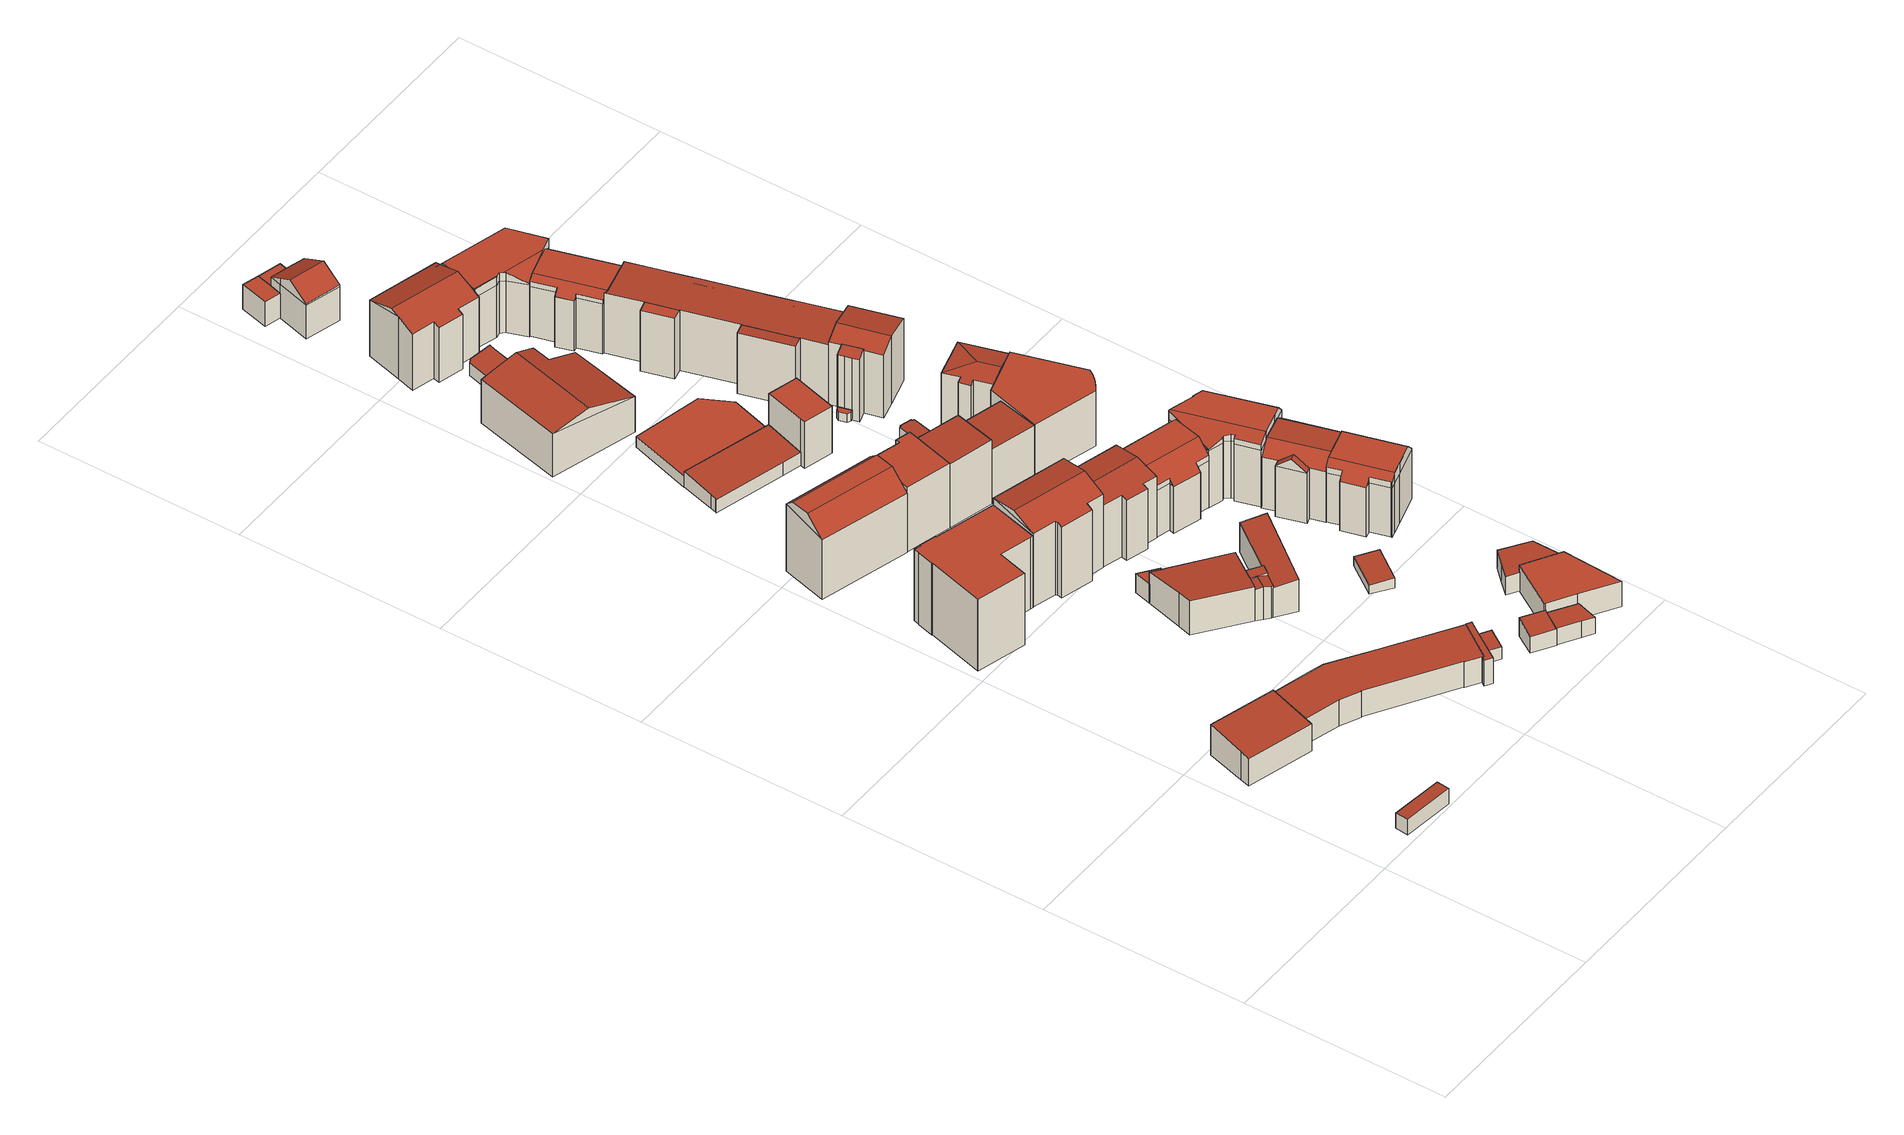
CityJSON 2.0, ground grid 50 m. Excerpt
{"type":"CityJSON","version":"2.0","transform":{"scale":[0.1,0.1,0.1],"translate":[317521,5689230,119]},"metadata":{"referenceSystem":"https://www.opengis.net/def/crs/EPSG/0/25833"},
"CityObjects":{
"building1":{"type":"Building","attributes":{"Dachtyp_tdc":"tdcPolyFlatRoof","Gemeindeschluessel":14713000,"Dachneigung":3.65,"QualitaetDacherkennung":60,"Geometrietyp2DReferenz":"3000","function":"31001_2000","roofType":"2100","measuredHeight":4.26},"geometry":[{"type":"MultiSurface","lod":"2","boundaries":[[[0,1,2,3]],[[1,4,5,2]],[[4,6,7,5]],[[6,0,3,7]],[[6,4,1,0]],[[3,2,5,7]]],"semantics":{"surfaces":[{"type":"WallSurface"},{"type":"RoofSurface"},{"type":"GroundSurface"}],"values":[0,0,0,0,1,2]}}]},
"building2":{"type":"Building","attributes":{"Dachtyp_tdc":"tdcPolyFlatRoof","Gemeindeschluessel":14713000,"Dachneigung":4,"QualitaetDacherkennung":80,"Geometrietyp2DReferenz":"3000","function":"31001_2000","roofType":"2100","measuredHeight":8.32},"geometry":[{"type":"MultiSurface","lod":"2","boundaries":[[[8,9,10,11]],[[9,12,13,10]],[[12,14,15,13]],[[14,16,17,15]],[[16,18,19,17]],[[18,8,11,19]],[[18,16,14,12,9,8]],[[11,10,13,15,17,19]]],"semantics":{"surfaces":[{"type":"WallSurface"},{"type":"RoofSurface"},{"type":"GroundSurface"}],"values":[0,0,0,0,0,0,1,2]}}]},
"building3":{"type":"Building","attributes":{"Dachtyp_tdc":"tdcPolyFlatRoof","Gemeindeschluessel":14713000,"Dachneigung":0,"QualitaetDacherkennung":30,"Geometrietyp2DReferenz":"3000","function":"31001_9998","roofType":"1000","measuredHeight":19.65},"geometry":[{"type":"MultiSurface","lod":"2","boundaries":[[[20,21,22,23]],[[21,24,25,22]],[[24,26,27,25]],[[26,28,29,27]],[[28,30,31,29]],[[30,32,33,31]],[[32,34,35,33]],[[34,36,37,35]],[[36,38,39,37]],[[38,40,41,39]],[[40,42,43,41]],[[42,44,45,43]],[[44,46,47,45]],[[46,48,49,47]],[[48,50,51,49]],[[50,20,23,51]],[[50,48,46,44,42,40,38,36,34,32,30,28,26,24,21,20]],[[23,22,25,27,29,31,33,35,37,39,41,43,45,47,49,51]]],"semantics":{"surfaces":[{"type":"WallSurface"},{"type":"RoofSurface"},{"type":"GroundSurface"}],"values":[0,0,0,0,0,0,0,0,0,0,0,0,0,0,0,0,1,2]}}]},
"building4":{"type":"Building","attributes":{"Dachtyp_tdc":"tdcPolyFlatRoof","Gemeindeschluessel":14713000,"Dachneigung":3.77,"QualitaetDacherkennung":67,"Geometrietyp2DReferenz":"3000","function":"31001_2000","roofType":"2100","measuredHeight":7.83},"geometry":[{"type":"MultiSurface","lod":"2","boundaries":[[[52,53,54,55]],[[53,56,57,54]],[[56,58,59,57]],[[58,60,61,59]],[[60,62,63,61]],[[62,64,65,63]],[[64,66,67,65]],[[66,68,69,67]],[[68,70,71,69]],[[70,72,73,71]],[[72,74,75,73]],[[74,76,77,75]],[[76,78,79,77]],[[78,80,81,79]],[[80,52,55,81]],[[80,78,76,74,72,70,68,66,64,62,60,58,56,53,52]],[[55,54,57,59,61,63,65,67,69,71,73,75,77,79,81]]],"semantics":{"surfaces":[{"type":"WallSurface"},{"type":"RoofSurface"},{"type":"GroundSurface"}],"values":[0,0,0,0,0,0,0,0,0,0,0,0,0,0,0,1,2]}}]},
"building5":{"type":"Building","attributes":{"Dachtyp_tdc":"tdcCutGableRoof","Gemeindeschluessel":14713000,"Dachneigung":41.34,"QualitaetDacherkennung":57,"Geometrietyp2DReferenz":"3000","function":"31001_9998","roofType":"9999","measuredHeight":20.39},"geometry":[{"type":"MultiSurface","lod":"2","boundaries":[[[82,83,84,85]],[[83,86,87,84]],[[86,88,89,87]],[[88,82,85,89]],[[83,82,90,91]],[[86,83,91,92]],[[88,86,92,93]],[[82,88,93,90]],[[92,91,90,93]],[[85,84,87,89]]],"semantics":{"surfaces":[{"type":"WallSurface"},{"type":"RoofSurface"},{"type":"GroundSurface"}],"values":[0,0,0,0,1,0,1,0,1,2]}}]},
"building6":{"type":"Building","attributes":{"Dachtyp_tdc":"tdcPolyFlatRoof","Gemeindeschluessel":14713000,"Dachneigung":3.71,"QualitaetDacherkennung":44,"Geometrietyp2DReferenz":"3000","function":"31001_2000","roofType":"2100","measuredHeight":7.72},"geometry":[{"type":"MultiSurface","lod":"2","boundaries":[[[94,80,81,95]],[[80,96,79,81]],[[96,97,77,79]],[[97,98,99,77]],[[98,100,101,99]],[[100,102,103,101]],[[102,94,95,103]],[[102,100,98,97,96,80,94]],[[95,81,79,77,99,101,103]]],"semantics":{"surfaces":[{"type":"WallSurface"},{"type":"RoofSurface"},{"type":"GroundSurface"}],"values":[0,0,0,0,0,0,0,1,2]}}]},
"building7":{"type":"Building","attributes":{"Dachtyp_tdc":"tdcFreeFormRoof","Gemeindeschluessel":14713000,"Dachneigung":22.37,"QualitaetDacherkennung":49,"Geometrietyp2DReferenz":"3000","function":"31001_9998","roofType":"5000","measuredHeight":22.49},"geometry":[{"type":"MultiSurface","lod":"2","boundaries":[[[104,105,106,107]],[[105,108,109,106]],[[108,110,111,109]],[[110,112,113,111]],[[112,114,115,113]],[[114,116,117,115]],[[116,118,119,117]],[[118,120,121,119]],[[120,104,107,121]],[[114,112,110,122,123,104,120,118,116]],[[122,108,105,123]],[[105,104,123]],[[110,108,122]],[[107,106,109,111,113,115,117,119,121]]],"semantics":{"surfaces":[{"type":"WallSurface"},{"type":"RoofSurface"},{"type":"GroundSurface"}],"values":[0,0,0,0,0,0,0,0,0,1,1,0,0,2]}}]},
"building8":{"type":"Building","attributes":{"Dachtyp_tdc":"tdcPolyFlatRoof","Gemeindeschluessel":14713000,"Dachneigung":0,"QualitaetDacherkennung":70,"Geometrietyp2DReferenz":"3000","function":"31001_9998","roofType":"1000","measuredHeight":5.15},"geometry":[{"type":"MultiSurface","lod":"2","boundaries":[[[124,125,126,127]],[[125,128,129,126]],[[128,130,131,129]],[[130,132,133,131]],[[132,124,127,133]],[[132,130,128,125,124]],[[127,126,129,131,133]]],"semantics":{"surfaces":[{"type":"WallSurface"},{"type":"RoofSurface"},{"type":"GroundSurface"}],"values":[0,0,0,0,0,1,2]}}]},
"building9":{"type":"Building","attributes":{"Dachtyp_tdc":"tdcPolyFlatRoof","Gemeindeschluessel":14713000,"Dachneigung":4.49,"QualitaetDacherkennung":54,"Geometrietyp2DReferenz":"3000","function":"31001_9998","roofType":"2100","measuredHeight":8.76},"geometry":[{"type":"MultiSurface","lod":"2","boundaries":[[[134,135,136,137]],[[135,138,139,136]],[[138,140,141,139]],[[140,142,143,141]],[[142,134,137,143]],[[142,140,138,135,134]],[[137,136,139,141,143]]],"semantics":{"surfaces":[{"type":"WallSurface"},{"type":"RoofSurface"},{"type":"GroundSurface"}],"values":[0,0,0,0,0,1,2]}}]},
"building10":{"type":"Building","attributes":{"Dachtyp_tdc":"tdcPolyFlatRoof","Gemeindeschluessel":14713000,"Dachneigung":2.86,"QualitaetDacherkennung":64,"Geometrietyp2DReferenz":"3000","function":"31001_2000","roofType":"2100","measuredHeight":3.74},"geometry":[{"type":"MultiSurface","lod":"2","boundaries":[[[144,145,146,147]],[[145,148,149,146]],[[148,150,151,149]],[[150,152,153,151]],[[152,154,155,153]],[[154,144,147,155]],[[154,152,150,148,145,144]],[[147,146,149,151,153,155]]],"semantics":{"surfaces":[{"type":"WallSurface"},{"type":"RoofSurface"},{"type":"GroundSurface"}],"values":[0,0,0,0,0,0,1,2]}}]},
"building11":{"type":"Building","attributes":{"Gemeindeschluessel":14713000,"Dachtyp_tdc":"tdcPolyFlatRoof","Dachneigung":0,"QualitaetDacherkennung":45,"Geometrietyp2DReferenz":"3000","function":"31001_9998","roofType":"1000","measuredHeight":17.68},"geometry":[{"type":"MultiSurface","lod":"2","boundaries":[[[156,157,158,159]],[[157,160,161,158]],[[160,162,163,161]],[[162,164,165,163]],[[164,166,167,165]],[[166,168,169,167]],[[168,156,159,169]],[[168,166,164,162,160,157,156]],[[159,158,161,163,165,167,169]]],"semantics":{"surfaces":[{"type":"WallSurface"},{"type":"RoofSurface"},{"type":"GroundSurface"}],"values":[0,0,0,0,0,0,0,1,2]}}]},
"building12":{"type":"Building","attributes":{"Gemeindeschluessel":14713000,"Geometrietyp2DReferenz":"3000","function":"31001_9998","roofType":"9999"},"children":["building12-1","building12-2","building12-3"]},
"building12-1":{"type":"BuildingPart","attributes":{"Dachtyp_tdc":"tdcPolyFlatRoof","Dachneigung":9.28,"QualitaetDacherkennung":55,"Geometrietyp2DReferenz":"3000","roofType":"2100","measuredHeight":8.96},"parents":["building12"],"geometry":[{"type":"MultiSurface","lod":"2","boundaries":[[[170,171,172,173]],[[171,174,175,172]],[[176,177,178,179]],[[177,180,181,178]],[[180,170,173,181]],[[180,177,176,174,171,170]],[[173,172,175,179,178,181]],[[179,175,174,176]]],"semantics":{"surfaces":[{"type":"WallSurface"},{"type":"RoofSurface"},{"type":"GroundSurface"},{"type":"ClosureSurface"}],"values":[0,0,0,0,0,1,2,3]}}]},
"building12-2":{"type":"BuildingPart","attributes":{"Dachtyp_tdc":"tdcPolyFlatRoof","Dachneigung":4.12,"QualitaetDacherkennung":48,"Geometrietyp2DReferenz":"3000","roofType":"2100","measuredHeight":9.38},"parents":["building12"],"geometry":[{"type":"MultiSurface","lod":"2","boundaries":[[[182,183,184,185,186]],[[187,188,189,190,191]],[[188,192,193,189]],[[192,194,127,193]],[[194,195,133,127]],[[195,196,131,133]],[[196,197,198,131]],[[197,182,186,198]],[[197,196,195,194,192,188,187,183,182]],[[186,185,190,189,193,127,133,131,198]],[[191,184,183,187]],[[191,190,185,184]]],"semantics":{"surfaces":[{"type":"WallSurface"},{"type":"RoofSurface"},{"type":"GroundSurface"},{"type":"ClosureSurface"}],"values":[0,0,0,0,0,0,0,0,1,2,0,3]}}]},
"building12-3":{"type":"BuildingPart","attributes":{"Dachtyp_tdc":"tdcGableRoof","Dachneigung":10.33,"QualitaetDacherkennung":37,"Geometrietyp2DReferenz":"3000","roofType":"3100","measuredHeight":8.9},"parents":["building12"],"geometry":[{"type":"MultiSurface","lod":"2","boundaries":[[[199,142,200,201]],[[142,202,176,179,200]],[[203,204,205,175,174]],[[204,206,207,205]],[[206,191,190,207]],[[184,199,201,185]],[[206,204,203,202,142,199]],[[199,184,191,206]],[[201,200,179,175,205,207,190,185]],[[174,176,202,203]],[[174,175,179,176]],[[185,190,191,184]]],"semantics":{"surfaces":[{"type":"WallSurface"},{"type":"RoofSurface"},{"type":"GroundSurface"},{"type":"ClosureSurface"}],"values":[0,0,0,0,0,0,1,1,2,0,3,3]}}]},
"building13":{"type":"Building","attributes":{"Dachtyp_tdc":"tdcPolyFlatRoof","Gemeindeschluessel":14713000,"Dachneigung":3.64,"QualitaetDacherkennung":83,"Geometrietyp2DReferenz":"3000","function":"31001_9998","roofType":"2100","measuredHeight":4.28},"geometry":[{"type":"MultiSurface","lod":"2","boundaries":[[[208,209,210,211]],[[209,212,213,210]],[[212,214,215,213]],[[214,216,217,215]],[[216,218,219,217]],[[218,220,221,219]],[[220,208,211,221]],[[220,218,216,214,212,209,208]],[[211,210,213,215,217,219,221]]],"semantics":{"surfaces":[{"type":"WallSurface"},{"type":"RoofSurface"},{"type":"GroundSurface"}],"values":[0,0,0,0,0,0,0,1,2]}}]},
"building14":{"type":"Building","attributes":{"Dachtyp_tdc":"tdcFreeFormRoof","Gemeindeschluessel":14713000,"Dachneigung":17.84,"QualitaetDacherkennung":11,"Geometrietyp2DReferenz":"3000","function":"31001_9998","roofType":"5000","measuredHeight":13.57},"geometry":[{"type":"MultiSurface","lod":"2","boundaries":[[[222,223,224,225]],[[223,226,227,224]],[[226,228,229,227]],[[228,230,231,229]],[[230,232,233,231]],[[232,222,225,233]],[[234,235,228,226]],[[223,222,232,230,235,234]],[[230,228,235]],[[226,223,234]],[[225,224,227,229,231,233]]],"semantics":{"surfaces":[{"type":"WallSurface"},{"type":"RoofSurface"},{"type":"GroundSurface"}],"values":[0,0,0,0,0,0,1,1,0,0,2]}}]},
"building15":{"type":"Building","attributes":{"Dachtyp_tdc":"tdcPolyFlatRoof","Gemeindeschluessel":14713000,"Dachneigung":5.98,"QualitaetDacherkennung":70,"Geometrietyp2DReferenz":"3000","function":"31001_2000","roofType":"2100","measuredHeight":5.06},"geometry":[{"type":"MultiSurface","lod":"2","boundaries":[[[236,237,238,239]],[[237,240,241,238]],[[240,242,243,241]],[[242,244,245,243]],[[244,246,247,245]],[[246,248,249,247]],[[248,236,239,249]],[[248,246,244,242,240,237,236]],[[239,238,241,243,245,247,249]]],"semantics":{"surfaces":[{"type":"WallSurface"},{"type":"RoofSurface"},{"type":"GroundSurface"}],"values":[0,0,0,0,0,0,0,1,2]}}]},
"building16":{"type":"Building","attributes":{"Dachtyp_tdc":"tdcPolyFlatRoof","Gemeindeschluessel":14713000,"Dachneigung":0,"QualitaetDacherkennung":78,"Geometrietyp2DReferenz":"3000","function":"31001_9998","roofType":"1000","measuredHeight":3},"geometry":[{"type":"MultiSurface","lod":"2","boundaries":[[[250,251,252,253]],[[251,254,255,252]],[[254,256,257,255]],[[256,258,259,257]],[[258,250,253,259]],[[258,256,254,251,250]],[[253,252,255,257,259]]],"semantics":{"surfaces":[{"type":"WallSurface"},{"type":"RoofSurface"},{"type":"GroundSurface"}],"values":[0,0,0,0,0,1,2]}}]},
"building17":{"type":"Building","attributes":{"Dachtyp_tdc":"tdcFreeFormRoof","Gemeindeschluessel":14713000,"Dachneigung":10.46,"QualitaetDacherkennung":48,"Geometrietyp2DReferenz":"3000","function":"31001_9998","roofType":"5000","measuredHeight":17.95},"geometry":[{"type":"MultiSurface","lod":"2","boundaries":[[[260,261,262,263]],[[261,264,265,262]],[[264,266,267,265]],[[266,268,269,267]],[[268,270,271,269]],[[270,272,273,271]],[[272,274,275,273]],[[274,260,263,275]],[[276,274,272,277]],[[264,261,260,276,277,270,268,266]],[[272,270,277]],[[260,274,276]],[[263,262,265,267,269,271,273,275]]],"semantics":{"surfaces":[{"type":"WallSurface"},{"type":"RoofSurface"},{"type":"GroundSurface"}],"values":[0,0,0,0,0,0,0,0,1,1,0,0,2]}}]},
"building18":{"type":"Building","attributes":{"Dachtyp_tdc":"tdcPolyFlatRoof","Gemeindeschluessel":14713000,"Dachneigung":2.59,"QualitaetDacherkennung":46,"Geometrietyp2DReferenz":"3000","function":"31001_9998","roofType":"2100","measuredHeight":17.42},"geometry":[{"type":"MultiSurface","lod":"2","boundaries":[[[278,279,280,167]],[[279,281,282,280]],[[281,283,284,282]],[[283,285,286,284]],[[285,278,167,286]],[[285,283,281,279,278]],[[167,280,282,284,286]]],"semantics":{"surfaces":[{"type":"WallSurface"},{"type":"RoofSurface"},{"type":"GroundSurface"}],"values":[0,0,0,0,0,1,2]}}]},
"building19":{"type":"Building","attributes":{"Dachtyp_tdc":"tdcPolyFlatRoof","Gemeindeschluessel":14713000,"Dachneigung":3.26,"QualitaetDacherkennung":72,"Geometrietyp2DReferenz":"3000","function":"31001_2000","roofType":"2100","measuredHeight":4.75},"geometry":[{"type":"MultiSurface","lod":"2","boundaries":[[[248,287,247,249]],[[287,288,289,247]],[[288,290,291,289]],[[290,292,293,291]],[[292,248,249,293]],[[292,290,288,287,248]],[[249,247,289,291,293]]],"semantics":{"surfaces":[{"type":"WallSurface"},{"type":"RoofSurface"},{"type":"GroundSurface"}],"values":[0,0,0,0,0,1,2]}}]},
"building20":{"type":"Building","attributes":{"Dachtyp_tdc":"tdcPolyFlatRoof","Gemeindeschluessel":14713000,"Dachneigung":2.68,"QualitaetDacherkennung":39,"Geometrietyp2DReferenz":"3000","function":"31001_9998","roofType":"2100","measuredHeight":16.37},"geometry":[{"type":"MultiSurface","lod":"2","boundaries":[[[294,281,295,296]],[[281,279,297,295]],[[279,298,299,297]],[[298,300,301,299]],[[300,302,303,301]],[[302,304,305,303]],[[304,306,307,305]],[[306,308,309,307]],[[308,294,296,309]],[[308,306,304,302,300,298,279,281,294]],[[296,295,297,299,301,303,305,307,309]]],"semantics":{"surfaces":[{"type":"WallSurface"},{"type":"RoofSurface"},{"type":"GroundSurface"}],"values":[0,0,0,0,0,0,0,0,0,1,2]}}]},
"building21":{"type":"Building","attributes":{"Dachtyp_tdc":"tdcPolyFlatRoof","Gemeindeschluessel":14713000,"Dachneigung":4,"QualitaetDacherkennung":80,"Geometrietyp2DReferenz":"3000","function":"31001_9998","roofType":"2100","measuredHeight":2.73},"geometry":[{"type":"MultiSurface","lod":"2","boundaries":[[[310,311,312,313]],[[311,314,315,312]],[[314,316,317,315]],[[316,310,313,317]],[[316,314,311,310]],[[313,312,315,317]]],"semantics":{"surfaces":[{"type":"WallSurface"},{"type":"RoofSurface"},{"type":"GroundSurface"}],"values":[0,0,0,0,1,2]}}]},
"building22":{"type":"Building","attributes":{"Dachtyp_tdc":"tdcPolyFlatRoof","Gemeindeschluessel":14713000,"Dachneigung":0,"QualitaetDacherkennung":47,"Geometrietyp2DReferenz":"3000","function":"31001_9998","roofType":"1000","measuredHeight":12.85},"geometry":[{"type":"MultiSurface","lod":"2","boundaries":[[[318,319,211,320]],[[319,321,221,211]],[[321,322,323,221]],[[322,324,325,323]],[[324,318,320,325]],[[324,322,321,319,318]],[[320,211,221,323,325]]],"semantics":{"surfaces":[{"type":"WallSurface"},{"type":"RoofSurface"},{"type":"GroundSurface"}],"values":[0,0,0,0,0,1,2]}}]},
"building23":{"type":"Building","attributes":{"Dachtyp_tdc":"tdcPolyFlatRoof","Gemeindeschluessel":14713000,"Dachneigung":8.97,"QualitaetDacherkennung":56,"Geometrietyp2DReferenz":"3000","function":"31001_9998","roofType":"2100","measuredHeight":4.36},"geometry":[{"type":"MultiSurface","lod":"2","boundaries":[[[326,327,328,329]],[[327,330,331,328]],[[330,332,333,331]],[[332,334,335,333]],[[334,336,337,335]],[[336,326,329,337]],[[336,334,332,330,327,326]],[[329,328,331,333,335,337]]],"semantics":{"surfaces":[{"type":"WallSurface"},{"type":"RoofSurface"},{"type":"GroundSurface"}],"values":[0,0,0,0,0,0,1,2]}}]},
"building24":{"type":"Building","attributes":{"Dachtyp_tdc":"tdcPolyFlatRoof","Gemeindeschluessel":14713000,"Dachneigung":0,"QualitaetDacherkennung":64,"Geometrietyp2DReferenz":"3000","function":"31001_2000","roofType":"1000","measuredHeight":6.89},"geometry":[{"type":"MultiSurface","lod":"2","boundaries":[[[338,339,245,340]],[[339,341,243,245]],[[341,342,343,243]],[[342,344,345,343]],[[344,346,347,345]],[[346,348,349,347]],[[348,338,340,349]],[[348,346,344,342,341,339,338]],[[340,245,243,343,345,347,349]]],"semantics":{"surfaces":[{"type":"WallSurface"},{"type":"RoofSurface"},{"type":"GroundSurface"}],"values":[0,0,0,0,0,0,0,1,2]}}]},
"building25":{"type":"Building","attributes":{"Dachtyp_tdc":"tdcFreeFormRoof","Gemeindeschluessel":14713000,"Dachneigung":19.79,"QualitaetDacherkennung":72,"Geometrietyp2DReferenz":"3000","function":"31001_9998","roofType":"5000","measuredHeight":17.84},"geometry":[{"type":"MultiSurface","lod":"2","boundaries":[[[350,351,352,353]],[[351,354,355,352]],[[354,356,357,355]],[[356,358,359,357]],[[358,360,361,359]],[[360,362,363,361]],[[362,364,365,363]],[[364,366,367,365]],[[366,368,369,367]],[[368,350,353,369]],[[370,368,366,371]],[[360,358,356,354,351,350,370,371,364,362]],[[366,364,371]],[[350,368,370]],[[353,352,355,357,359,361,363,365,367,369]]],"semantics":{"surfaces":[{"type":"WallSurface"},{"type":"RoofSurface"},{"type":"GroundSurface"}],"values":[0,0,0,0,0,0,0,0,0,0,1,1,0,0,2]}}]},
"building26":{"type":"Building","attributes":{"Dachtyp_tdc":"tdcPolyFlatRoof","Gemeindeschluessel":14713000,"Dachneigung":2.72,"QualitaetDacherkennung":54,"Geometrietyp2DReferenz":"3000","function":"31001_9998","roofType":"2100","measuredHeight":14.88},"geometry":[{"type":"MultiSurface","lod":"2","boundaries":[[[372,373,374,375]],[[373,376,286,374]],[[376,377,284,286]],[[377,372,375,284]],[[377,376,373,372]],[[375,374,286,284]]],"semantics":{"surfaces":[{"type":"WallSurface"},{"type":"RoofSurface"},{"type":"GroundSurface"}],"values":[0,0,0,0,1,2]}}]},
"building27":{"type":"Building","attributes":{"Dachtyp_tdc":"tdcFreeFormRoof","Gemeindeschluessel":14713000,"Dachneigung":1.72,"QualitaetDacherkennung":65,"Geometrietyp2DReferenz":"3000","function":"31001_9998","roofType":"5000","measuredHeight":17.32},"geometry":[{"type":"MultiSurface","lod":"2","boundaries":[[[378,379,380,381]],[[379,382,383,380]],[[382,384,385,383]],[[384,386,387,385]],[[386,388,389,387]],[[388,390,391,389]],[[390,392,393,391]],[[392,394,395,393]],[[394,396,397,395]],[[396,378,381,397]],[[392,390,398,399,400,401,402,403]],[[404,405,406,407]],[[400,406,405,401]],[[382,404,407,384]],[[384,407,406,400,399,386]],[[379,405,404,382]],[[394,403,402,396]],[[392,403,394]],[[396,402,401,378]],[[378,401,405,379]],[[386,399,398,388]],[[388,398,390]],[[381,380,383,385,387,389,391,393,395,397]]],"semantics":{"surfaces":[{"type":"WallSurface"},{"type":"RoofSurface"},{"type":"GroundSurface"}],"values":[0,0,0,0,0,0,0,0,0,0,1,1,1,0,0,0,0,0,0,0,0,0,2]}}]},
"building28":{"type":"Building","attributes":{"Gemeindeschluessel":14713000,"Geometrietyp2DReferenz":"3000","function":"31001_9998","roofType":"9999"},"children":["building28-1","building28-2","building28-3"]},
"building28-1":{"type":"BuildingPart","attributes":{"Dachtyp_tdc":"tdcPolyFlatRoof","Dachneigung":0,"QualitaetDacherkennung":47,"Geometrietyp2DReferenz":"3000","roofType":"1000","measuredHeight":6.65},"parents":["building28"],"geometry":[{"type":"MultiSurface","lod":"2","boundaries":[[[408,409,410,411]],[[412,413,414,415]],[[413,408,411,414]],[[413,412,416,409,408]],[[411,410,417,415,414]],[[415,417,416,412]],[[417,410,409,416]]],"semantics":{"surfaces":[{"type":"WallSurface"},{"type":"RoofSurface"},{"type":"GroundSurface"},{"type":"ClosureSurface"}],"values":[0,0,0,1,2,3,3]}}]},
"building28-2":{"type":"BuildingPart","attributes":{"Dachtyp_tdc":"tdcGableRoof","Dachneigung":29.25,"QualitaetDacherkennung":74,"Geometrietyp2DReferenz":"3000","roofType":"3100","measuredHeight":12.57},"parents":["building28"],"geometry":[{"type":"MultiSurface","lod":"2","boundaries":[[[418,419,412,415,420]],[[421,422,423,424,425]],[[422,426,427,423]],[[426,418,420,427]],[[428,429,430,431]],[[421,432,433,430,429,422]],[[419,433,432]],[[418,431,430,433,419]],[[426,428,431,418]],[[422,429,428,426]],[[420,415,417,424,423,427]],[[412,419,432,416]],[[417,415,412,416]],[[425,416,432,421]],[[425,424,417,416]]],"semantics":{"surfaces":[{"type":"WallSurface"},{"type":"RoofSurface"},{"type":"GroundSurface"},{"type":"ClosureSurface"}],"values":[0,0,0,0,1,1,0,0,0,0,2,0,3,0,3]}}]},
"building28-3":{"type":"BuildingPart","attributes":{"Dachtyp_tdc":"tdcPolyFlatRoof","Dachneigung":0,"QualitaetDacherkennung":62,"Geometrietyp2DReferenz":"3000","roofType":"1000","measuredHeight":6.69},"parents":["building28"],"geometry":[{"type":"MultiSurface","lod":"2","boundaries":[[[434,435,410,409]],[[434,425,424,435]],[[416,425,434,409]],[[410,435,424,417]],[[417,424,425,416]],[[417,416,409,410]]],"semantics":{"surfaces":[{"type":"WallSurface"},{"type":"RoofSurface"},{"type":"GroundSurface"},{"type":"ClosureSurface"}],"values":[0,0,1,2,3,3]}}]},
"building29":{"type":"Building","attributes":{"Dachtyp_tdc":"tdcPolyFlatRoof","Gemeindeschluessel":14713000,"Dachneigung":3.53,"QualitaetDacherkennung":68,"Geometrietyp2DReferenz":"3000","function":"31001_2000","roofType":"2100","measuredHeight":5.71},"geometry":[{"type":"MultiSurface","lod":"2","boundaries":[[[436,437,438,439]],[[437,440,441,438]],[[440,442,443,441]],[[442,444,445,443]],[[444,446,447,445]],[[446,448,449,447]],[[448,436,439,449]],[[448,446,444,442,440,437,436]],[[439,438,441,443,445,447,449]]],"semantics":{"surfaces":[{"type":"WallSurface"},{"type":"RoofSurface"},{"type":"GroundSurface"}],"values":[0,0,0,0,0,0,0,1,2]}}]},
"building30":{"type":"Building","attributes":{"Dachtyp_tdc":"tdcPolyFlatRoof","Gemeindeschluessel":14713000,"Dachneigung":0,"QualitaetDacherkennung":12,"Geometrietyp2DReferenz":"3000","function":"31001_9998","roofType":"1000","measuredHeight":2.38},"geometry":[{"type":"MultiSurface","lod":"2","boundaries":[[[450,451,452,453]],[[451,454,455,452]],[[454,456,457,455]],[[456,458,459,457]],[[458,460,461,459]],[[460,450,453,461]],[[460,458,456,454,451,450]],[[453,452,455,457,459,461]]],"semantics":{"surfaces":[{"type":"WallSurface"},{"type":"RoofSurface"},{"type":"GroundSurface"}],"values":[0,0,0,0,0,0,1,2]}}]},
"building31":{"type":"Building","attributes":{"Dachtyp_tdc":"tdcPolyFlatRoof","Gemeindeschluessel":14713000,"Dachneigung":0,"QualitaetDacherkennung":41,"Geometrietyp2DReferenz":"3000","function":"31001_9998","roofType":"1000","measuredHeight":15.03},"geometry":[{"type":"MultiSurface","lod":"2","boundaries":[[[462,463,464,465]],[[463,466,374,464]],[[466,467,468,374]],[[467,469,470,468]],[[469,471,472,470]],[[471,473,474,472]],[[473,475,476,474]],[[475,462,465,476]],[[475,473,471,469,467,466,463,462]],[[465,464,374,468,470,472,474,476]]],"semantics":{"surfaces":[{"type":"WallSurface"},{"type":"RoofSurface"},{"type":"GroundSurface"}],"values":[0,0,0,0,0,0,0,0,1,2]}}]},
"building32":{"type":"Building","attributes":{"Dachtyp_tdc":"tdcFreeFormRoof","Gemeindeschluessel":14713000,"Dachneigung":0.231,"QualitaetDacherkennung":71,"Geometrietyp2DReferenz":"3000","function":"31001_9998","roofType":"5000","measuredHeight":16.51},"geometry":[{"type":"MultiSurface","lod":"2","boundaries":[[[477,478,479,480]],[[478,481,482,479]],[[481,483,484,482]],[[483,485,486,484]],[[485,487,488,486]],[[487,489,490,488]],[[489,491,492,490]],[[491,493,494,492]],[[493,495,496,494]],[[495,497,498,496]],[[497,499,500,498]],[[499,501,502,500]],[[501,503,504,502]],[[503,505,506,504]],[[505,477,480,506]],[[507,501,499,508,509,510,511,512,513]],[[514,515,516,517,518,519]],[[520,518,517,512,511]],[[489,520,511,491]],[[487,519,518,520,489]],[[485,514,519,487]],[[477,512,517,478]],[[478,517,516,481]],[[481,516,515,483]],[[483,515,514,485]],[[505,513,512,477]],[[503,507,513,505]],[[491,511,510,493]],[[493,510,509,495]],[[495,509,508,497]],[[497,508,499]],[[501,507,503]],[[480,479,482,484,486,488,490,492,494,496,498,500,502,504,506]]],"semantics":{"surfaces":[{"type":"WallSurface"},{"type":"RoofSurface"},{"type":"GroundSurface"}],"values":[0,0,0,0,0,0,0,0,0,0,0,0,0,0,0,1,1,1,0,0,0,0,0,0,0,0,0,0,0,0,0,0,2]}}]},
"building33":{"type":"Building","attributes":{"Dachtyp_tdc":"tdcFreeFormRoof","Gemeindeschluessel":14713000,"Dachneigung":1.13,"QualitaetDacherkennung":56,"Geometrietyp2DReferenz":"3000","function":"31001_9998","roofType":"5000","measuredHeight":18.15},"geometry":[{"type":"MultiSurface","lod":"2","boundaries":[[[521,522,523,524]],[[522,525,526,523]],[[525,527,528,526]],[[527,529,530,528]],[[529,531,532,530]],[[531,533,534,532]],[[533,535,536,534]],[[535,537,538,536]],[[537,539,540,538]],[[539,541,542,540]],[[541,543,544,542]],[[543,545,546,544]],[[545,547,548,546]],[[547,549,550,548]],[[549,551,552,550]],[[551,553,554,552]],[[553,555,556,554]],[[555,557,558,556]],[[557,521,524,558]],[[559,560,561,562,563,564,565,566,567,568,569]],[[570,571,531,572,573,574,575]],[[574,576,577,561,560,578,575]],[[535,570,575,578,537]],[[537,578,560,539]],[[521,561,577,522]],[[522,577,576,525]],[[525,576,574,573,527]],[[527,573,572,529]],[[529,572,531]],[[533,571,570,535]],[[531,571,533]],[[541,559,569,543]],[[543,569,568,545]],[[545,568,567,547]],[[547,567,566,549]],[[549,566,565,551]],[[551,565,564,553]],[[553,564,563,555]],[[555,563,562,557]],[[557,562,561,521]],[[539,560,559,541]],[[524,523,526,528,530,532,534,536,538,540,542,544,546,548,550,552,554,556,558]]],"semantics":{"surfaces":[{"type":"WallSurface"},{"type":"RoofSurface"},{"type":"GroundSurface"}],"values":[0,0,0,0,0,0,0,0,0,0,0,0,0,0,0,0,0,0,0,1,1,1,0,0,0,0,0,0,0,0,0,0,0,0,0,0,0,0,0,0,0,2]}}]},
"building34":{"type":"Building","attributes":{"Gemeindeschluessel":14713000,"Geometrietyp2DReferenz":"3000","function":"31001_9998","roofType":"9999"},"children":["building34-1","building34-2"]},
"building34-1":{"type":"BuildingPart","attributes":{"Dachtyp_tdc":"tdcGableRoof","Dachneigung":39.7,"QualitaetDacherkennung":42,"Geometrietyp2DReferenz":"3000","roofType":"3100","measuredHeight":16.63},"parents":["building34"],"geometry":[{"type":"MultiSurface","lod":"2","boundaries":[[[579,580,581,582]],[[580,583,584,581]],[[583,585,586,584]],[[583,580,587]],[[580,579,588,589,587]],[[585,583,587,589,590]],[[582,581,584,586]],[[579,582,586,585]],[[590,589,588]],[[585,590,588,579]]],"semantics":{"surfaces":[{"type":"WallSurface"},{"type":"RoofSurface"},{"type":"GroundSurface"},{"type":"ClosureSurface"}],"values":[0,0,0,0,1,1,2,3,0,3]}}]},
"building34-2":{"type":"BuildingPart","attributes":{"Dachtyp_tdc":"tdcCutGableRoof","Dachneigung":3.43,"QualitaetDacherkennung":79,"Geometrietyp2DReferenz":"3000","roofType":"9999","measuredHeight":16.78},"parents":["building34"],"geometry":[{"type":"MultiSurface","lod":"2","boundaries":[[[591,592,593,594]],[[592,595,596,593]],[[595,597,598,596]],[[597,599,600,598]],[[599,601,582,600]],[[601,579,582]],[[602,586,585]],[[602,603,604,586]],[[603,605,606,604]],[[605,607,608,606]],[[607,591,594,608]],[[595,592,591,607]],[[605,603,602,590,588,601,599,597]],[[607,605,597,595]],[[594,593,596,598,600,582,586,604,606,608]],[[602,585,590]],[[588,579,601]],[[585,586,582,579]],[[585,579,588,590]]],"semantics":{"surfaces":[{"type":"WallSurface"},{"type":"RoofSurface"},{"type":"GroundSurface"},{"type":"ClosureSurface"}],"values":[0,0,0,0,0,0,0,0,0,0,0,1,1,1,2,0,0,3,3]}}]},
"building35":{"type":"Building","attributes":{"Dachtyp_tdc":"tdcFreeFormRoof","Gemeindeschluessel":14713000,"Dachneigung":1.87,"QualitaetDacherkennung":64,"Geometrietyp2DReferenz":"3000","function":"31001_9998","roofType":"5000","measuredHeight":16.89},"geometry":[{"type":"MultiSurface","lod":"2","boundaries":[[[609,610,611,612]],[[610,613,614,611]],[[613,615,353,614]],[[615,616,617,353]],[[616,618,619,617]],[[618,620,369,619]],[[620,621,622,369]],[[621,623,624,622]],[[623,625,626,624]],[[625,627,628,626]],[[627,629,630,628]],[[629,609,612,630]],[[631,632,621,620,633]],[[634,635,636,637]],[[638,639,640,641]],[[642,634,637,643,640,639,644,631,633]],[[625,631,644,627]],[[627,644,639,638,629]],[[609,641,640,643,610]],[[610,643,637,636,613]],[[616,642,633,618]],[[615,635,634,642,616]],[[629,638,641,609]],[[613,636,635,615]],[[618,633,620]],[[623,632,631,625]],[[621,632,623]],[[612,611,614,353,617,619,369,622,624,626,628,630]]],"semantics":{"surfaces":[{"type":"WallSurface"},{"type":"RoofSurface"},{"type":"GroundSurface"}],"values":[0,0,0,0,0,0,0,0,0,0,0,0,1,1,1,1,0,0,0,0,0,0,0,0,0,0,0,2]}}]},
"building36":{"type":"Building","attributes":{"Gemeindeschluessel":14713000,"Geometrietyp2DReferenz":"3000","function":"31001_9998","roofType":"9999"},"children":["building36-1","building36-2"]},
"building36-1":{"type":"BuildingPart","attributes":{"Dachtyp_tdc":"tdcPolyFlatRoof","Dachneigung":12.42,"QualitaetDacherkennung":37,"Geometrietyp2DReferenz":"3000","roofType":"2100","measuredHeight":17.54},"parents":["building36"],"geometry":[{"type":"MultiSurface","lod":"2","boundaries":[[[645,646,647,648,649]],[[650,651,652,653,654]],[[651,655,656,652]],[[655,657,658,656]],[[657,659,660,658]],[[659,645,649,660]],[[659,657,655,651,650,646,645]],[[649,648,653,652,656,658,660]],[[650,661,647,646]],[[661,653,648,647]],[[654,661,650]],[[654,653,661]]],"semantics":{"surfaces":[{"type":"WallSurface"},{"type":"RoofSurface"},{"type":"GroundSurface"},{"type":"ClosureSurface"}],"values":[0,0,0,0,0,0,1,2,0,3,0,3]}}]},
"building36-2":{"type":"BuildingPart","attributes":{"Dachtyp_tdc":"tdcGableRoof","Dachneigung":11.75,"QualitaetDacherkennung":34,"Geometrietyp2DReferenz":"3000","roofType":"3100","measuredHeight":18.64},"parents":["building36"],"geometry":[{"type":"MultiSurface","lod":"2","boundaries":[[[647,662,663,648]],[[662,664,665,663]],[[664,666,667,665]],[[666,668,669,667]],[[668,670,671,669]],[[670,672,673,671]],[[672,674,675,673]],[[674,654,653,675]],[[672,670,668,666]],[[666,664,662,647,661,654,674,672]],[[648,663,665,667,669,671,673,675,653]],[[648,653,661,647]],[[653,654,661]]],"semantics":{"surfaces":[{"type":"WallSurface"},{"type":"RoofSurface"},{"type":"GroundSurface"},{"type":"ClosureSurface"}],"values":[0,0,0,0,0,0,0,0,1,1,2,3,3]}}]},
"building37":{"type":"Building","attributes":{"Gemeindeschluessel":14713000,"Geometrietyp2DReferenz":"3000","function":"31001_9998","roofType":"9999"},"children":["building37-1","building37-2","building37-3","building37-4","building37-5","building37-6"]},
"building37-1":{"type":"BuildingPart","attributes":{"Dachtyp_tdc":"tdcPolyFlatRoof","Dachneigung":2.83,"QualitaetDacherkennung":34,"Geometrietyp2DReferenz":"3000","roofType":"2100","measuredHeight":16.61},"parents":["building37"],"geometry":[{"type":"MultiSurface","lod":"2","boundaries":[[[676,677,678,679]],[[677,680,681,678]],[[680,682,683,681]],[[682,680,677,676]],[[679,678,681,683]],[[682,676,679,683]]],"semantics":{"surfaces":[{"type":"WallSurface"},{"type":"RoofSurface"},{"type":"GroundSurface"},{"type":"ClosureSurface"}],"values":[0,0,0,1,2,3]}}]},
"building37-2":{"type":"BuildingPart","attributes":{"Dachtyp_tdc":"tdcPolyFlatRoof","Dachneigung":2.83,"QualitaetDacherkennung":38,"Geometrietyp2DReferenz":"3000","roofType":"2100","measuredHeight":16.6},"parents":["building37"],"geometry":[{"type":"MultiSurface","lod":"2","boundaries":[[[684,685,686,687]],[[688,689,690,691]],[[689,684,687,690]],[[689,688,685,684]],[[687,686,691,690]],[[691,686,685,688]]],"semantics":{"surfaces":[{"type":"WallSurface"},{"type":"RoofSurface"},{"type":"GroundSurface"},{"type":"ClosureSurface"}],"values":[0,0,0,1,2,3]}}]},
"building37-3":{"type":"BuildingPart","attributes":{"Dachtyp_tdc":"tdcPolyFlatRoof","Dachneigung":45.56,"QualitaetDacherkennung":52,"Geometrietyp2DReferenz":"3000","roofType":"2100","measuredHeight":14.25},"parents":["building37"],"geometry":[{"type":"MultiSurface","lod":"2","boundaries":[[[692,693,694,695]],[[696,697,698,699]],[[697,692,695,698]],[[697,696,693,692]],[[695,694,699,698]],[[699,694,693,696]]],"semantics":{"surfaces":[{"type":"WallSurface"},{"type":"RoofSurface"},{"type":"GroundSurface"},{"type":"ClosureSurface"}],"values":[0,0,0,1,2,3]}}]},
"building37-4":{"type":"BuildingPart","attributes":{"Dachtyp_tdc":"tdcPolyFlatRoof","Dachneigung":44.29,"QualitaetDacherkennung":47,"Geometrietyp2DReferenz":"3000","roofType":"2100","measuredHeight":14.22},"parents":["building37"],"geometry":[{"type":"MultiSurface","lod":"2","boundaries":[[[700,701,702,703]],[[704,705,706,707]],[[705,700,703,706]],[[705,704,701,700]],[[703,702,707,706]],[[704,707,702,701]]],"semantics":{"surfaces":[{"type":"WallSurface"},{"type":"RoofSurface"},{"type":"GroundSurface"},{"type":"ClosureSurface"}],"values":[0,0,0,1,2,3]}}]},
"building37-5":{"type":"BuildingPart","attributes":{"Dachtyp_tdc":"tdcPolyFlatRoof","Dachneigung":2.8,"QualitaetDacherkennung":85,"Geometrietyp2DReferenz":"3000","roofType":"2100","measuredHeight":16.47},"parents":["building37"],"geometry":[{"type":"MultiSurface","lod":"2","boundaries":[[[708,709,699,702,701]],[[709,696,699]],[[710,694,693]],[[710,711,712,713,694]],[[714,715,716,717,718]],[[715,719,720,716]],[[719,721,688,691,720]],[[722,686,685]],[[722,723,724,686]],[[723,676,679,724]],[[682,725,726,683]],[[725,727,728,726]],[[727,729,704,707,728]],[[729,727,725,682,676,723,722,721,719,715,714,711,710,709,708]],[[702,699,694,713,717,716,720,691,686,724,679,683,726,728,707]],[[693,696,709,710]],[[693,694,699,696]],[[718,712,711,714]],[[718,717,713,712]],[[685,688,721,722]],[[685,686,691,688]],[[676,682,683,679]],[[701,704,729,708]],[[701,702,707,704]]],"semantics":{"surfaces":[{"type":"WallSurface"},{"type":"RoofSurface"},{"type":"GroundSurface"},{"type":"ClosureSurface"}],"values":[0,0,0,0,0,0,0,0,0,0,0,0,0,1,2,0,3,0,3,0,3,3,0,3]}}]},
"building37-6":{"type":"BuildingPart","attributes":{"Dachtyp_tdc":"tdcPolyFlatRoof","Dachneigung":44.28,"QualitaetDacherkennung":50,"Geometrietyp2DReferenz":"3000","roofType":"2100","measuredHeight":14.26},"parents":["building37"],"geometry":[{"type":"MultiSurface","lod":"2","boundaries":[[[730,718,717,731]],[[712,732,733,713]],[[732,730,731,733]],[[732,712,718,730]],[[731,717,713,733]],[[713,717,718,712]]],"semantics":{"surfaces":[{"type":"WallSurface"},{"type":"RoofSurface"},{"type":"GroundSurface"},{"type":"ClosureSurface"}],"values":[0,0,0,1,2,3]}}]},
"building38":{"type":"Building","attributes":{"Dachtyp_tdc":"tdcHipAndGableRoof","Gemeindeschluessel":14713000,"Dachneigung":10.1,"QualitaetDacherkennung":62,"Geometrietyp2DReferenz":"3000","function":"31001_9998","roofType":"5000","measuredHeight":14.98},"geometry":[{"type":"MultiSurface","lod":"2","boundaries":[[[734,735,736,737]],[[735,738,739,736]],[[738,740,741,739]],[[740,742,743,741]],[[742,744,745,743]],[[744,746,747,745]],[[746,748,749,747]],[[748,750,751,749]],[[750,734,737,751]],[[746,744,752]],[[744,742,740,738,735,734,750,752]],[[750,748,746,752]],[[737,736,739,741,743,745,747,749,751]]],"semantics":{"surfaces":[{"type":"WallSurface"},{"type":"RoofSurface"},{"type":"GroundSurface"}],"values":[0,0,0,0,0,0,0,0,0,1,1,1,2]}}]},
"building39":{"type":"Building","attributes":{"Dachtyp_tdc":"tdcFreeFormRoof","Gemeindeschluessel":14713000,"Dachneigung":1.11,"QualitaetDacherkennung":77,"Geometrietyp2DReferenz":"3000","function":"31001_9998","roofType":"5000","measuredHeight":16.27},"geometry":[{"type":"MultiSurface","lod":"2","boundaries":[[[753,754,755,726]],[[754,756,757,755]],[[756,758,759,757]],[[758,760,761,759]],[[760,762,763,761]],[[762,764,765,763]],[[764,766,767,765]],[[766,768,769,767]],[[768,770,771,769]],[[770,772,706,771]],[[772,773,728,706]],[[773,753,726,728]],[[770,774,775,772]],[[776,777,778,779,780,781,782,783,784,785]],[[774,786,780,779,775]],[[766,780,786,768]],[[768,786,774,770]],[[754,776,785,756]],[[756,785,784,758]],[[758,784,783,760]],[[760,783,782,762]],[[762,782,781,764]],[[764,781,780,766]],[[773,778,777,753]],[[772,775,779,778,773]],[[753,777,776,754]],[[726,755,757,759,761,763,765,767,769,771,706,728]]],"semantics":{"surfaces":[{"type":"WallSurface"},{"type":"RoofSurface"},{"type":"GroundSurface"}],"values":[0,0,0,0,0,0,0,0,0,0,0,0,1,1,1,0,0,0,0,0,0,0,0,0,0,0,2]}}]}
},
"vertices":[
[241,37,53],[237,5,55],[237,5,12],[241,37,12],[111,20,55],[111,20,12],[115,52,53],[115,52,12],
[50,372,85],[56,395,87],[56,395,11],[50,372,11],[83,490,94],[83,490,11],[242,445,94],[242,445,11],[216,349,87],[216,349,11],[210,327,85],[210,327,11],
[142,994,206],[23,1026,206],[23,1026,10],[142,994,10],[22,1027,206],[22,1027,10],[59,1165,206],[59,1165,10],[58,1166,206],[58,1166,10],[69,1207,206],[69,1207,10],[70,1207,206],[70,1207,10],[74,1221,206],[74,1221,10],[90,1216,206],[90,1216,10],[90,1219,206],[90,1219,10],[131,1208,206],[131,1208,10],[130,1206,206],[130,1206,10],[277,1166,206],[277,1166,10],[245,1045,206],[245,1045,10],[239,1046,206],[239,1046,10],[162,1067,206],[162,1067,10],
[546,182,82],[547,183,82],[547,183,12],[546,182,12],[352,304,83],[352,304,12],[351,302,83],[351,302,12],[304,324,83],[304,324,12],[216,349,82],[216,349,12],[242,445,88],[242,445,12],[337,418,90],[337,418,12],[370,409,90],[370,409,12],[377,404,90],[377,404,12],[380,402,90],[380,402,12],[470,346,89],[470,346,12],[637,242,88],[637,242,12],[583,159,81],[583,159,12],[579,161,82],[579,161,12],
[236,1352,172],[19,1411,173],[19,1411,10],[236,1352,10],[48,1521,195],[48,1521,10],[266,1463,194],[266,1463,10],[248,1397,214],[31,1456,214],[43,1502,212],[261,1444,212],
[573,151,82],[573,151,12],[583,159,82],[637,242,89],[649,235,89],[649,235,12],[628,202,86],[628,202,12],[590,141,82],[590,141,12],
[245,1045,212],[277,1166,224],[277,1166,11],[245,1045,11],[459,1118,224],[459,1118,11],[426,996,212],[426,996,11],[384,1007,212],[384,1007,11],[380,992,205],[380,992,11],[301,1013,205],[301,1013,11],[304,1025,210],[304,1025,11],[302,1029,212],[302,1029,11],[441,1053,236],[260,1102,236],
[389,856,65],[400,897,65],[400,897,13],[389,856,13],[443,865,65],[443,865,13],[420,834,65],[420,834,13],[412,839,65],[412,839,13],
[487,676,101],[502,697,101],[502,697,16],[487,676,16],[534,673,104],[534,673,16],[520,653,104],[520,653,16],[504,664,102],[504,664,16],
[632,185,48],[638,197,49],[638,197,14],[632,185,14],[628,202,49],[628,202,14],[649,235,51],[649,235,14],[686,212,51],[686,212,14],[659,168,48],[659,168,14],
[266,1463,188],[340,1443,188],[340,1443,11],[266,1463,11],[342,1454,188],[342,1454,11],[378,1444,188],[378,1444,11],[374,1427,188],[374,1427,11],[346,1322,188],[346,1322,11],[236,1352,188],[236,1352,11],
[670,759,103],[542,591,102],[542,591,13],[670,759,13],[498,624,93],[498,624,13],[520,653,93],[534,673,93],[534,673,13],[520,653,13],[623,794,93],[623,794,13],
[502,697,103],[487,676,105],[487,676,99],[487,676,13],[502,697,13],[467,648,107],[356,733,107],[356,733,13],[467,648,13],[467,648,99],[365,765,105],[365,765,13],[389,856,98],[412,839,98],[420,834,98],[539,747,98],[539,747,13],
[502,666,102],[504,664,13],[502,666,13],[520,653,98],[498,624,98],[495,626,99],[495,626,13],[481,636,102],[481,636,13],
[322,1676,54],[277,1688,54],[277,1688,18],[322,1676,18],[105,1735,54],[105,1735,18],[106,1737,54],[106,1737,18],[110,1751,55],[110,1751,18],[132,1834,61],[132,1834,18],[348,1774,61],[348,1774,18],
[255,2190,114],[214,2013,114],[214,2013,17],[255,2190,17],[4,2072,136],[4,2072,17],[57,2286,136],[57,2286,17],[195,2253,138],[195,2253,17],[185,2207,137],[185,2207,17],[96,2046,153],[150,2264,153],
[757,100,59],[707,131,59],[707,131,14],[757,100,14],[737,179,65],[737,179,14],[784,150,65],[784,150,14],[787,148,65],[787,148,14],[784,144,64],[784,144,14],[758,102,59],[758,102,14],
[132,1834,47],[177,1984,47],[177,1984,17],[132,1834,17],[344,1947,47],[344,1947,17],[379,1878,47],[379,1878,17],[348,1774,47],[348,1774,17],
[561,958,181],[527,967,181],[527,967,13],[561,958,13],[523,953,178],[523,953,13],[469,968,178],[469,968,13],[473,983,181],[473,983,13],[426,996,181],[426,996,13],[459,1118,180],[459,1118,13],[594,1081,180],[594,1081,13],[577,1017,192],[442,1054,192],
[346,1322,186],[373,1427,181],[373,1427,11],[411,1417,181],[411,1417,11],[483,1397,181],[483,1397,11],[455,1294,186],[455,1294,11],
[784,144,62],[845,106,62],[845,106,14],[832,56,59],[832,56,14],[807,72,59],[807,72,14],
[424,1465,178],[411,1417,17],[424,1465,17],[373,1427,17],[378,1444,180],[378,1444,17],[387,1476,178],[387,1476,17],[391,1475,178],[391,1475,17],[392,1478,178],[392,1478,17],[420,1470,178],[420,1470,17],[419,1467,178],[419,1467,17],
[721,579,38],[766,546,42],[766,546,14],[721,579,14],[712,471,42],[712,471,14],[667,503,38],[667,503,14],
[319,1664,146],[322,1676,146],[319,1664,18],[348,1774,146],[420,1755,146],[420,1755,18],[390,1646,146],[390,1646,18],
[203,2304,59],[145,2320,49],[145,2320,15],[203,2304,15],[164,2390,49],[164,2390,15],[175,2395,51],[175,2395,15],[224,2381,58],[224,2381,15],[220,2367,58],[220,2367,15],
[847,111,83],[787,148,83],[847,111,14],[784,150,83],[850,256,83],[850,256,14],[852,259,83],[852,259,14],[938,208,83],[938,208,14],[931,59,83],[931,59,14],
[235,2427,173],[231,2413,168],[231,2413,14],[235,2427,14],[177,2427,168],[177,2427,14],[173,2413,163],[173,2413,14],[112,2429,163],[112,2429,14],[116,2445,168],[116,2445,14],[61,2459,168],[61,2459,14],[73,2502,184],[73,2502,14],[97,2591,168],[97,2591,14],[267,2546,168],[267,2546,14],[249,2478,192],[79,2524,192],
[593,1368,154],[566,1265,160],[566,1265,11],[593,1368,11],[455,1294,160],[483,1397,154],
[569,990,141],[588,1059,141],[588,1059,14],[569,990,14],[594,1081,141],[594,1081,14],[729,1045,141],[729,1045,14],[697,923,141],[697,923,14],[663,932,141],[663,932,14],[659,917,141],[659,917,14],[591,936,141],[591,936,14],[595,949,141],[595,949,14],[561,958,141],[561,958,14],[663,932,156],[697,923,156],[705,954,187],[569,990,187],[561,958,155],[595,949,155],[594,1081,159],[588,1059,185],[723,1023,185],[729,1045,159],
[68,2887,79],[107,2876,79],[107,2876,12],[68,2887,12],[89,2809,79],[50,2819,79],[50,2819,12],[89,2809,12],[97,2837,79],[97,2837,12],
[67,2728,104],[89,2809,104],[67,2728,12],[154,2822,104],[183,2814,104],[183,2814,12],[154,2822,12],[154,2822,79],[153,2705,104],[153,2705,12],[153,2705,109],[167,2755,138],[81,2778,138],[67,2728,109],[97,2837,104],[89,2809,120],
[164,2861,79],[164,2861,12],
[852,304,64],[881,334,64],[881,334,15],[852,304,15],[941,288,69],[941,288,15],[938,208,72],[938,208,15],[852,259,66],[852,259,15],[850,256,66],[850,256,15],[824,273,64],[824,273,15],
[477,1690,44],[481,1698,44],[481,1698,20],[477,1690,20],[489,1700,44],[489,1700,20],[497,1670,44],[497,1670,20],[490,1668,44],[490,1668,20],[482,1672,44],[482,1672,20],
[736,1232,161],[722,1222,161],[722,1222,11],[736,1232,11],[566,1265,161],[602,1399,161],[602,1399,11],[720,1434,161],[720,1434,11],[768,1269,161],[768,1269,11],[760,1256,161],[760,1256,11],[749,1243,161],[749,1243,11],
[813,706,147],[894,730,147],[894,730,13],[813,706,13],[920,738,147],[920,738,13],[959,603,147],[959,603,13],[958,602,147],[958,602,13],[957,599,147],[957,599,13],[881,577,147],[881,577,13],[852,569,147],[852,569,13],[837,565,147],[837,565,13],[837,567,147],[837,567,13],[824,613,147],[824,613,13],[808,609,147],[808,609,13],[793,664,147],[793,664,13],[809,668,147],[809,668,13],[799,702,147],[799,702,13],[809,668,164],[824,613,163],[837,567,163],[837,565,163],[852,569,178],[813,706,178],[799,702,163],[958,602,149],[959,603,148],[920,738,148],[894,730,177],[933,592,177],[957,599,150],[881,577,178],
[731,1044,169],[794,1028,169],[794,1028,13],[731,1044,13],[794,1030,169],[794,1030,13],[824,1022,169],[824,1022,13],[847,999,169],[847,999,13],[855,970,169],[855,970,13],[853,969,169],[853,969,13],[882,871,169],[882,871,13],[841,859,169],[841,859,13],[789,844,169],[789,844,13],[760,836,169],[760,836,13],[744,893,169],[744,893,13],[751,895,169],[751,895,13],[748,903,169],[748,903,13],[738,915,169],[738,915,13],[733,916,169],[733,916,13],[732,913,169],[732,913,13],[697,923,169],[697,923,13],[729,1045,169],[729,1045,13],[760,836,184],[789,844,195],[731,1044,195],[729,1045,194],[697,923,171],[732,913,182],[733,916,182],[738,915,184],[748,903,187],[751,895,187],[744,893,184],[882,871,172],[853,969,172],[847,999,170],[824,1022,188],[819,1023,193],[865,866,193],[794,1030,193],[794,1028,193],[841,859,193],
[789,737,148],[774,732,148],[774,732,11],[789,737,11],[755,798,149],[755,798,11],[770,803,149],[770,803,11],[764,765,177],[789,738,150],[780,770,177],[770,802,150],
[882,871,149],[920,738,149],[920,738,11],[882,871,11],[892,730,175],[892,730,11],[829,711,179],[829,711,11],[799,702,150],[799,702,11],[789,737,150],[770,803,150],[760,836,150],[760,836,11],[790,844,179],[790,844,11],[854,862,175],[854,862,11],
[314,2404,156],[305,2414,156],[305,2414,14],[314,2404,14],[292,2411,156],[292,2411,14],[235,2427,156],[244,2459,156],[244,2459,14],[261,2524,156],[261,2524,14],[267,2546,156],[402,2509,156],[402,2509,14],[417,2494,156],[417,2494,14],[421,2481,156],[421,2481,14],[447,2390,156],[447,2390,14],[331,2357,156],[331,2357,14],[421,2481,183],[417,2494,170],[261,2524,183],[235,2428,180],[235,2427,179],[292,2411,179],[295,2412,180],[331,2357,159],[413,2380,180],[311,2408,180],[314,2404,179],[244,2459,181],[305,2414,180],[447,2390,181],
[488,1702,186],[515,1709,192],[515,1709,189],[515,1709,17],[488,1702,17],[528,1663,192],[501,1655,186],[501,1655,17],[528,1663,17],[528,1663,188],[497,1670,186],[497,1670,17],[493,1686,186],[493,1686,17],[489,1700,186],[489,1700,17],[528,1663,189],
[516,1709,189],[516,1709,17],[508,1737,189],[508,1737,17],[552,1749,203],[552,1749,17],[624,1769,187],[624,1769,17],[656,1653,187],[656,1653,17],[584,1633,203],[584,1633,17],[539,1621,188],[539,1621,17],
[420,2046,181],[393,2039,182],[393,2039,16],[420,2046,16],[373,2111,182],[373,2111,16],[400,2119,181],[400,2119,16],
[430,1910,182],[457,1918,180],[457,1918,16],[430,1910,16],[491,1796,180],[464,1788,182],[464,1788,16],[491,1796,16],
[576,1938,148],[566,1935,158],[566,1935,16],[576,1938,16],[525,2083,158],[534,2085,148],[534,2085,16],[525,2083,16],
[517,2146,148],[508,2143,158],[508,2143,16],[517,2146,16],[483,2228,158],[493,2231,148],[493,2231,16],[483,2228,16],
[508,2143,175],[525,2083,175],[566,1935,175],[584,1876,175],[584,1876,158],[584,1876,16],[615,1766,175],[508,1737,181],[508,1737,16],[615,1766,16],[615,1766,158],[492,1796,181],[492,1796,16],[491,1796,181],[457,1918,181],[421,2046,181],[421,2046,16],[376,2203,181],[376,2203,16],[385,2201,180],[385,2201,16],[483,2228,175],
[624,1769,149],[624,1769,16],[593,1878,149],[593,1878,16],
[623,1406,157],[611,1449,157],[611,1449,16],[623,1406,16],[596,1444,154],[596,1444,16],[589,1471,154],[589,1471,16],[603,1475,157],[603,1475,16],[591,1514,157],[591,1514,16],[689,1542,156],[689,1542,16],[720,1434,156],[720,1434,16],[669,1419,165],[669,1419,16],[654,1470,165],
[376,2203,153],[372,2204,153],[372,2204,16],[356,2259,153],[356,2259,16],[346,2256,153],[346,2256,16],[334,2296,153],[334,2296,16],[348,2300,153],[348,2300,16],[331,2357,153],[331,2357,16],[345,2360,153],[345,2360,16],[391,2374,153],[391,2374,16],[447,2390,153],[447,2390,16],[493,2231,153],[385,2201,153],[421,2383,177],[467,2223,177],[372,2204,164],[376,2203,167],[385,2201,174],[390,2202,178],[345,2360,178],[331,2357,166],[348,2300,166],[334,2296,154],[346,2256,154],[356,2259,164],[391,2374,177]
]}
